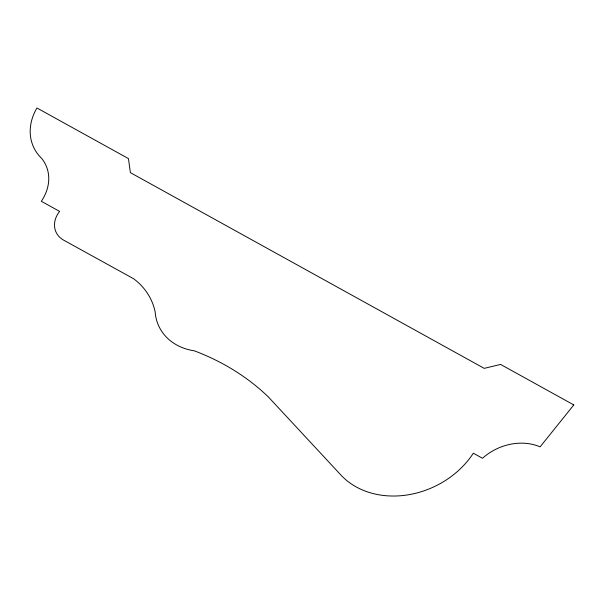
<?xml version="1.0" encoding="UTF-8"?>
<svg xmlns="http://www.w3.org/2000/svg" width="604" height="604" viewBox="0 0 604 604"><rect width="100%" height="100%" fill="white"/><g stroke="black" fill="none" stroke-linecap="round" stroke-linejoin="round"><path stroke-width="0.91" d="M573.8 404.929L540.104 446.869A49.483 40.581 -25.8 0 0 482.49 458.277L473.34 453.211A82.431 67.603 -25.8 0 1 340.943 475.061L268.297 396.881A276.655 226.9 -25.8 0 0 194.337 350.826A58.815 48.237 -25.8 0 1 155.153 311.845A80.642 66.138 -25.8 0 0 133.612 278.746L63.601 240.12A24.583 20.166 -25.8 0 1 59.615 211.4L41.314 201.275A46.342 38.007 -25.8 0 0 41.54 158.271A53.952 44.251 -25.8 0 1 36.95 107.988L128.456 158.603L130.388 172.653L484.219 368.364L500.595 364.431L573.8 404.929"/></g></svg>
